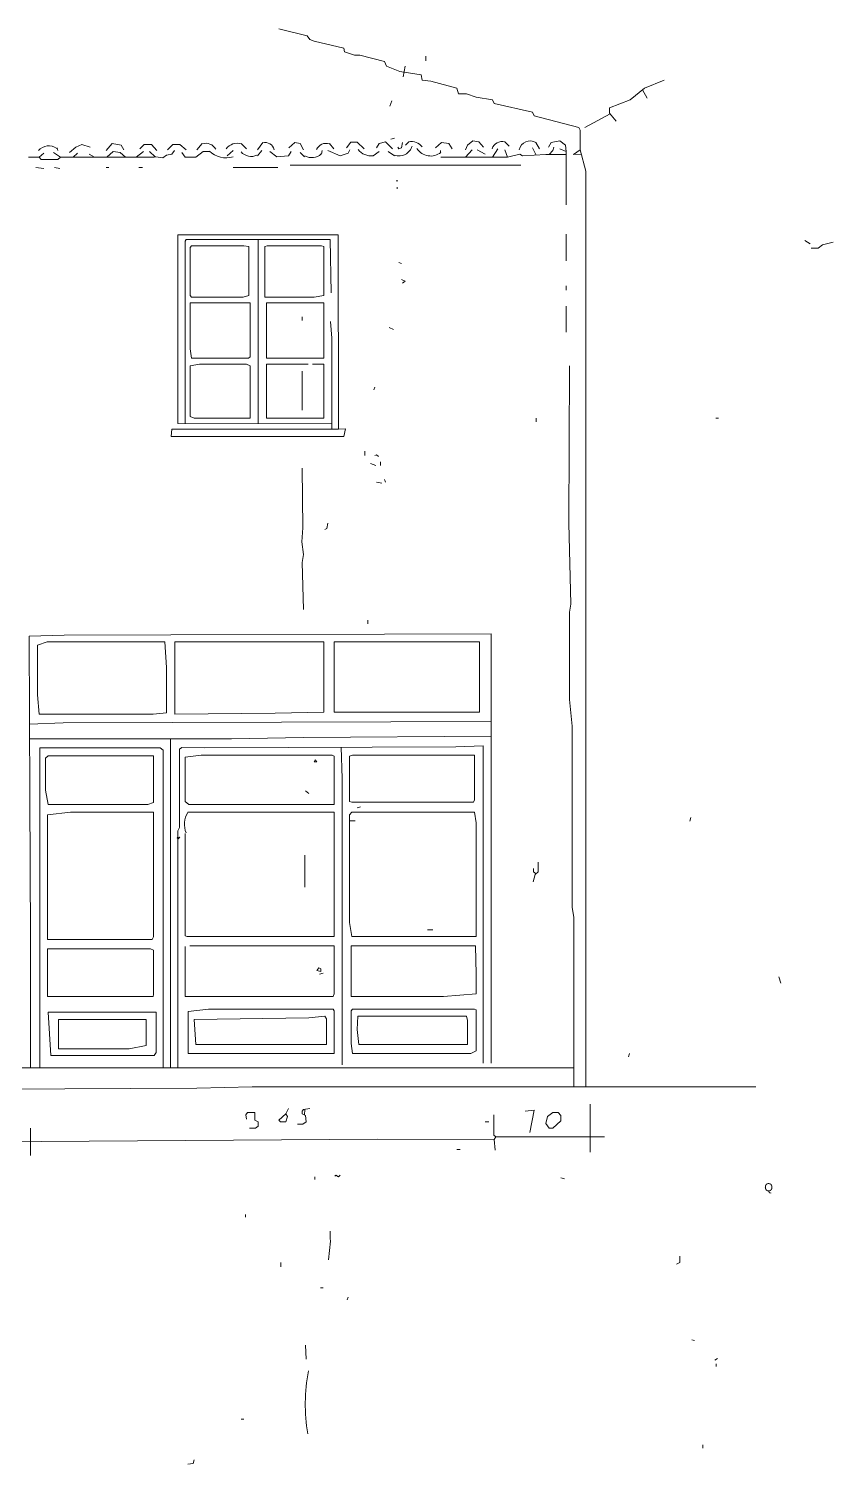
# Model space of a CAD drawing. Header units: metres. Extents: x 0.1 to 48.1, y 1.3 to 34.5.
# Drawn here: x 23.63 to 29.64, y 18 to 28.73 of the extents above; entities that cross this region are included whole.
import ezdxf

# ---------------------------------------------------------------- set-up
doc = ezdxf.new("R2010")
doc.units = ezdxf.units.M
for name, color, linetype, lineweight in [('P2D_GRAMMES', 7, 'Continuous', 18), ('P2D_MIKRA', 8, 'Continuous', 13), ('P2D_TOXA', 7, 'Continuous', 18)]:
    doc.layers.add(name, color=color, linetype=linetype, lineweight=lineweight)
doc.layers.add('P2D_KEIMENA', color=7, linetype='Continuous')
doc.styles.add('ARIAL', font='arial.ttf')

msp = doc.modelspace()

# ---------------------------------------------------------------- linework, layer by layer
at = {"layer": 'P2D_GRAMMES'}
for p, q in [((26.440602, 28.448665), (26.427304, 28.368874)), ((28.214722, 28.270638), (28.249188, 28.209293)), ((27.971608, 28.090993), (27.783743, 27.989869)), ((23.741021, 27.797042), (23.707775, 27.767373)), ((23.814162, 27.803691), (23.867356, 27.767373)), ((23.840759, 27.836937), (23.847408, 27.81699)), ((23.993691, 27.797042), (23.960445, 27.767373)), ((24.485733, 27.81034), (24.432539, 27.767373)), ((24.532277, 27.81034), (24.57251, 27.768987)), ((24.924581, 27.870183), (24.884686, 27.823639)), ((25.157304, 27.81699), (25.110759, 27.777094)), ((25.217147, 27.870183), (25.257042, 27.830288)), ((25.336832, 27.823639), (25.376728, 27.876832)), ((25.370079, 27.81699), (25.336832, 27.777094)), ((25.689241, 27.770445), (25.655995, 27.803691)), ((25.822225, 27.81699), (25.815576, 27.790393)), ((25.908665, 27.830288), (25.875419, 27.870183)), ((26.247775, 27.81034), (26.20123, 27.777094)), ((26.360812, 27.777094), (26.314267, 27.81034)), ((26.704466, 27.803691), (26.704466, 27.81699)), ((26.94224, 27.823639), (26.892749, 27.767373)), ((26.979188, 27.823639), (27.039031, 27.790393)), ((27.13212, 27.830288), (27.092225, 27.767373)), ((27.21856, 27.850236), (27.185314, 27.883482)), ((27.185314, 27.823639), (27.205262, 27.767373)), ((27.39144, 27.836937), (27.418475, 27.783156)), ((27.444634, 27.830288), (27.418037, 27.876832)), ((27.597565, 27.830288), (27.64411, 27.81034)), ((24.080131, 27.790393), (24.120026, 27.767373)), ((25.157304, 27.689846), (25.489764, 27.689846)), ((27.305, 27.707499), (25.582853, 27.707499)), ((25.34172, 27.152068), (25.34172, 25.773286)), ((25.672318, 26.167984), (25.672318, 25.875419)), ((24.6893, 23.419921), (24.689301, 20.959735)), ((26.026191, 22.805281), (26.068246, 22.805281)), ((25.692753, 22.550812), (25.692753, 22.31144)), ((25.691619, 20.650426), (25.687819, 20.607145)), ((27.822982, 20.689031), (27.822982, 20.329974)), ((23.641283, 20.509503), (23.641283, 20.303377)), ((27.118822, 20.44301), (27.105524, 20.423063)), ((27.105524, 20.423063), (27.112173, 20.343272)), ((27.11869, 20.443126), (27.930026, 20.443276))]:
    msp.add_line(p, q, dxfattribs=at)
for points in [[(25.496414, 28.727932), (25.709188, 28.674738), (25.729136, 28.648141), (25.762382, 28.634843), (25.981806, 28.581649), (25.988455, 28.555052), (26.061597, 28.529362), (26.101492, 28.529362), (26.28767, 28.481911), (26.300969, 28.448665), (26.400707, 28.40877), (26.560288, 28.382173), (26.566937, 28.342277), (26.633429, 28.335628), (26.826257, 28.282435), (26.839555, 28.241255), (26.899398, 28.241255), (26.972539, 28.215942), (27.092225, 28.195995), (27.105524, 28.169398), (27.39144, 28.102906), (27.404738, 28.076309), (27.737199, 27.989869), (27.74745, 27.969921), (27.74745, 27.823639), (27.790415, 27.664058), (27.790415, 20.818796)], [(28.375524, 28.342277), (28.229241, 28.282435), (28.122853, 28.195995), (27.967282, 28.136152), (27.967282, 28.096257), (28.016466, 28.036414)], [(24.718455, 27.81699), (24.698508, 27.790393), (24.658613, 27.783743), (24.632016, 27.763796), (24.578822, 27.770445), (24.565524, 27.767373), (23.867356, 27.767373), (23.847408, 27.74978), (23.721073, 27.74978), (23.707775, 27.767373), (23.627984, 27.767373)], [(24.08678, 27.843586), (24.026937, 27.863534), (23.980393, 27.843586), (23.933848, 27.803691)], [(24.33945, 27.823639), (24.319503, 27.856885), (24.25301, 27.870183), (24.206466, 27.81699)], [(24.352749, 27.767373), (24.312853, 27.803691), (24.25966, 27.81034), (24.213115, 27.767373)], [(24.459136, 27.830288), (24.492382, 27.862767), (24.545576, 27.862767), (24.585471, 27.81699)], [(24.665262, 27.823639), (24.705157, 27.862767), (24.758351, 27.862767), (24.804895, 27.823639)], [(24.977775, 27.810165), (24.93123, 27.810165), (24.878037, 27.767373), (24.798246, 27.767373), (24.771649, 27.803691)], [(25.429921, 27.81034), (25.483115, 27.770445), (25.569555, 27.777094), (25.589503, 27.81034)], [(25.571284, 27.836937), (25.616099, 27.876832), (25.655995, 27.870183), (25.682592, 27.823639)], [(26.028351, 27.823639), (26.015052, 27.797042), (25.955209, 27.777094), (25.86212, 27.81699)], [(26.001754, 27.836937), (26.035, 27.879968), (26.081545, 27.879968), (26.134738, 27.830288)], [(26.227827, 27.836937), (26.247775, 27.870183), (26.294319, 27.883482), (26.347513, 27.830288), (26.347513, 27.830288)], [(26.467199, 27.883482), (26.443262, 27.856885), (26.443262, 27.856885)], [(26.79301, 27.830288), (26.766414, 27.870183), (26.71322, 27.876832), (26.666675, 27.836937), (26.666675, 27.836937)], [(27.025733, 27.843586), (26.992487, 27.883482), (26.945942, 27.890131), (26.906047, 27.856885), (26.892749, 27.823639)], [(27.511126, 27.843586), (27.531073, 27.876832), (27.597565, 27.890131), (27.637461, 27.856885), (27.64411, 27.81034), (27.642597, 27.411387)], [(27.551021, 27.843586), (27.544372, 27.81699), (27.517775, 27.787556)], [(27.74745, 27.823639), (27.697304, 27.787556), (27.756265, 27.790898)], [(27.643062, 27.787301), (27.491178, 27.787556), (27.318298, 27.777094), (27.298351, 27.790393), (27.205262, 27.767373), (26.706571, 27.767373)], [(25.941911, 25.734532), (25.939688, 27.187288), (24.742493, 27.187288), (24.742493, 25.775681), (25.892042, 25.773286)], [(25.888717, 26.753115), (25.880564, 27.152068), (24.804895, 27.152068), (24.796593, 27.13877), (24.796593, 25.775681)], [(29.638874, 27.13212), (29.559084, 27.112173), (29.525838, 27.086126), (29.472644, 27.086126)], [(25.882068, 26.54034), (25.892042, 26.414005), (25.892042, 25.734532)], [(25.715838, 26.219014), (25.405609, 26.219014), (25.405609, 25.81765), (25.833782, 25.81765), (25.833782, 26.219014), (25.749084, 26.219014)], [(27.668731, 26.20788), (27.664058, 25.030969), (27.677356, 24.42589), (27.668731, 24.366047), (27.668731, 23.714424), (27.687564, 23.514948), (27.687564, 22.158508), (27.701108, 22.085366), (27.701108, 20.818796)], [(25.672318, 25.44322), (25.675942, 24.997723), (25.669293, 24.891335), (25.682592, 24.798246), (25.672318, 24.738403), (25.682592, 24.385995)], [(27.083603, 20.994895), (27.083603, 24.204258), (23.893953, 24.195539), (23.632028, 24.18682), (23.636655, 22.98966), (23.641283, 21.932435), (23.641283, 20.959735)], [(27.083603, 23.552455), (26.334215, 23.545519), (23.887304, 23.538583), (23.634573, 23.52822)], [(27.083603, 23.440307), (25.682592, 23.430114), (25.144005, 23.419921), (24.698508, 23.419921), (23.634992, 23.419897)], [(24.632088, 20.959735), (24.632088, 23.335419), (24.612068, 23.351424), (23.711864, 23.351424), (23.711864, 20.959735)], [(27.02321, 20.994895), (27.02321, 23.367594), (26.819607, 23.359509), (24.944529, 23.351424), (24.771649, 23.355366), (24.754956, 23.342068), (24.754956, 22.756937), (24.742493, 22.73034), (24.742493, 20.959735)], [(25.961828, 23.35581), (25.971104, 23.122644), (25.971104, 20.981597)], [(24.818194, 22.870807), (25.909937, 22.870807), (25.909937, 21.940646), (24.811545, 21.940646), (24.796593, 21.945733), (24.796593, 22.710393)], [(24.742493, 22.690445), (24.738403, 22.677147), (24.758351, 22.683796), (24.742493, 22.670497)], [(27.435431, 22.497618), (27.435431, 22.424476), (27.411387, 22.404529), (27.398089, 22.351335)], [(27.400305, 22.451073), (27.400305, 22.424476), (27.418593, 22.410507)], [(24.796593, 21.865942), (24.796593, 21.493865), (25.902016, 21.493865), (25.909937, 21.513534), (25.909937, 21.871086), (24.831492, 21.871086)], [(27.701108, 20.959735), (19.718246, 20.959735), (19.704948, 20.941702), (19.51877, 20.92207), (17.424109, 20.921901)], [(29.060393, 20.818796), (25.296937, 20.818796), (24.884686, 20.807178), (20.941702, 20.787757), (20.655785, 20.779954), (20.057356, 20.774334), (17.490759, 20.758968), (16.194162, 20.749221)], [(25.27699, 20.508623), (25.323534, 20.508623), (25.34172, 20.522801), (25.34172, 20.556047), (25.317043, 20.569346), (25.317043, 20.625389), (25.263691, 20.625389), (25.250393, 20.609241), (25.257042, 20.575995), (25.257042, 20.575995)], [(25.569555, 20.655785), (25.549607, 20.61589), (25.496414, 20.569346), (25.509712, 20.554989), (25.549607, 20.554989), (25.562906, 20.595942), (25.549607, 20.61589)], [(25.729136, 20.655785), (25.682592, 20.649136), (25.672318, 20.635838), (25.672318, 20.61589), (25.69589, 20.602592), (25.702539, 20.556047), (25.675942, 20.538455), (25.636047, 20.538455), (25.636047, 20.538455)], [(27.103608, 20.609241), (27.103608, 20.456309), (27.118822, 20.44301)], [(27.338246, 20.635838), (27.404738, 20.642487), (27.371492, 20.476257)], [(27.105524, 20.423063), (26.234476, 20.425968), (22.284843, 20.3998), (18.867147, 20.392356)], [(25.880564, 19.738194), (25.880564, 19.685), (25.882068, 19.665052), (25.86877, 19.525419)]]:
    msp.add_lwpolyline(points, dxfattribs=at)
for points in [[(25.024319, 27.104934), (25.237094, 27.104934), (25.273665, 27.098874), (25.273665, 26.733168), (25.230445, 26.721446), (24.844791, 26.721446), (24.83493, 26.733168), (24.83493, 27.092225), (24.844791, 27.104934)], [(25.409974, 27.104934), (25.815576, 27.104934), (25.833782, 27.098874), (25.833782, 26.733168), (25.762382, 26.721446), (25.393129, 26.721446), (25.393129, 27.098874)], [(24.83493, 26.677746), (25.284094, 26.677746), (25.284094, 26.274372), (25.27034, 26.264352), (24.844791, 26.264352), (24.83493, 26.334215)], [(25.405609, 26.677746), (25.833782, 26.677746), (25.833782, 26.264352), (25.405609, 26.264352)], [(24.904634, 26.219014), (25.257042, 26.219014), (25.284094, 26.20788), (25.284094, 25.81765), (24.864738, 25.81765), (24.83493, 25.828874), (24.83493, 26.20788)], [(25.941911, 25.734532), (24.698508, 25.734532), (24.691859, 25.679685), (25.981806, 25.679685), (25.995105, 25.735785)], [(24.133325, 24.143607), (24.645314, 24.143607), (24.658129, 23.953796), (24.658129, 23.614686), (24.558874, 23.602795), (23.707775, 23.602795), (23.694476, 23.74767), (23.694476, 24.120026), (23.767618, 24.143607)], [(25.370079, 24.143607), (25.833782, 24.143607), (25.833782, 23.618591), (25.469817, 23.610693), (24.71988, 23.602795), (24.71988, 24.143607)], [(26.997528, 23.618591), (26.997528, 24.143607), (25.909937, 24.143607), (25.909937, 23.973743), (25.909937, 23.618591), (26.600183, 23.618591)], [(24.412592, 23.292199), (24.562322, 23.292199), (24.562322, 22.943115), (24.518979, 22.927872), (23.774267, 22.927872), (23.754957, 23.036204), (23.754957, 23.275576), (23.774267, 23.292199)], [(25.709188, 23.298326), (25.895366, 23.298326), (25.909937, 23.288874), (25.909937, 22.927872), (24.824843, 22.927872), (24.796593, 22.949764), (24.796593, 23.282225), (24.917932, 23.298326)], [(26.048298, 23.298326), (26.026191, 23.288874), (26.026191, 22.949764), (26.041649, 22.946613), (26.952592, 22.946613), (26.958766, 22.963063), (26.958766, 23.298326)], [(24.562322, 22.870807), (24.562322, 22.338037), (24.562322, 21.939084), (24.552225, 21.919114), (23.769528, 21.919114), (23.769528, 22.244948), (23.769528, 22.850026), (23.940497, 22.870807)], [(26.026191, 22.850026), (26.041649, 22.870807), (26.959241, 22.870807), (26.972049, 22.790183), (26.972049, 21.940646), (26.041649, 21.940646), (26.026191, 22.045471), (26.026191, 22.510916)], [(24.538927, 21.848857), (24.562322, 21.839346), (24.562322, 21.506885), (24.558874, 21.493865), (23.769528, 21.493865), (23.769528, 21.848857)], [(26.327565, 21.871086), (26.96589, 21.871086), (26.972049, 21.659817), (26.972049, 21.513534), (26.726518, 21.493865), (26.036438, 21.493865), (26.036438, 21.871086)], [(24.359398, 21.376288), (24.580953, 21.376288), (24.580953, 21.074686), (24.565524, 21.052083), (23.794215, 21.052083), (23.774267, 21.376288)], [(25.69589, 21.399517), (25.902016, 21.399517), (25.909937, 21.387199), (25.909937, 21.066242), (25.483115, 21.066242), (24.82001, 21.066242), (24.82001, 21.38055), (24.971126, 21.399517)], [(26.553639, 21.399517), (26.959241, 21.399517), (26.972049, 21.393848), (26.972049, 21.087984), (26.932644, 21.066242), (26.048298, 21.066242), (26.036438, 21.141178), (26.036438, 21.387199), (26.048298, 21.399517)], [(24.352749, 21.32215), (24.50557, 21.32215), (24.50557, 21.12788), (24.379346, 21.101539), (23.851933, 21.101539), (23.851933, 21.32215)], [(25.722487, 21.333766), (25.842173, 21.345383), (25.85291, 21.327356), (25.85291, 21.134314), (24.878037, 21.134314), (24.864738, 21.32215)], [(26.640079, 21.345383), (26.088194, 21.345383), (26.081545, 21.247565), (26.094843, 21.134314), (26.907648, 21.134314), (26.907648, 21.314058), (26.899398, 21.345383)], [(27.544372, 20.625389), (27.584267, 20.625389), (27.604215, 20.602592), (27.604215, 20.562696), (27.544372, 20.508623), (27.517775, 20.508623), (27.491178, 20.542749), (27.504476, 20.595942)]]:
    msp.add_lwpolyline(points, close=True, dxfattribs=at)
at = {"layer": 'P2D_MIKRA'}
for p, q in [((26.595363, 28.521806), (26.595363, 28.48856)), ((26.340864, 28.189346), (26.327565, 28.14945)), ((26.360812, 27.910079), (26.334215, 27.903429)), ((23.681178, 27.690654), (23.741021, 27.684005)), ((23.820812, 27.690654), (23.860707, 27.684005)), ((24.206466, 27.689846), (24.226414, 27.689846)), ((24.452487, 27.689846), (24.479084, 27.689846)), ((27.642597, 27.191963), (27.642597, 26.992487)), ((29.426099, 27.145419), (29.465995, 27.118822)), ((26.394058, 26.979188), (26.414005, 26.972539)), ((27.642597, 26.806309), (27.642597, 26.773063)), ((27.642597, 26.653377), (27.642597, 26.46055)), ((25.672318, 26.573586), (25.672318, 26.54699)), ((26.320916, 26.493796), (26.354162, 26.480497)), ((26.214529, 26.048298), (26.20788, 26.028351)), ((27.418633, 25.815576), (27.418633, 25.788979)), ((28.761178, 25.81765), (28.781126, 25.81765)), ((26.138859, 25.569555), (26.138859, 25.536309)), ((26.181283, 25.476466), (26.221178, 25.463168)), ((26.257162, 25.489764), (26.257162, 25.463168)), ((26.227827, 25.336832), (26.267723, 25.330183)), ((26.28767, 25.35678), (26.294319, 25.336832)), ((26.161995, 24.306204), (26.161995, 24.279607)), ((25.69589, 23.029555), (25.722487, 23.009607)), ((26.108141, 22.909869), (26.081545, 22.90322)), ((28.575, 22.830079), (28.568351, 22.803482)), ((26.606832, 21.991713), (26.646728, 21.991713)), ((25.828874, 21.666466), (25.802277, 21.659817)), ((29.233272, 21.639869), (29.246571, 21.593325)), ((28.116204, 21.068037), (28.109555, 21.04144)), ((27.039031, 20.554989), (27.065628, 20.554989)), ((26.826257, 20.349921), (26.852853, 20.349921)), ((25.766515, 20.143796), (25.766515, 20.123848)), ((27.604215, 20.137147), (27.630812, 20.130497)), ((25.247543, 19.864529), (25.247543, 19.844581)), ((25.512781, 19.505471), (25.512781, 19.472225)), ((25.808927, 19.314971), (25.828874, 19.314971)), ((26.015052, 19.246152), (26.008403, 19.226204)), ((28.581649, 18.92699), (28.601597, 18.92034)), ((25.69589, 18.887094), (25.702539, 18.780707)), ((28.774476, 18.787356), (28.754529, 18.774058)), ((28.764395, 18.747461), (28.764395, 18.727513)), ((25.217147, 18.333824), (25.237094, 18.333824)), ((28.664966, 18.142382), (28.664966, 18.115785))]:
    msp.add_line(p, q, dxfattribs=at)
for points in [[(26.420654, 27.876832), (26.414005, 27.836937), (26.394058, 27.830288), (26.387408, 27.843586)], [(26.380759, 27.590916), (26.387408, 27.590701), (26.37411, 27.590701)], [(26.381243, 27.531073), (26.381243, 27.544372), (26.381243, 27.531073)], [(26.414005, 26.852853), (26.440602, 26.839555), (26.420654, 26.826257)], [(26.214529, 25.536309), (26.227827, 25.542958), (26.241126, 25.52966)], [(25.86212, 25.030969), (25.855471, 24.991073), (25.842173, 24.984424)], [(25.955209, 20.157094), (25.941911, 20.143796), (25.921963, 20.157094), (25.915314, 20.150445)], [(28.491766, 19.552016), (28.491766, 19.505471), (28.468613, 19.492173)], [(24.864738, 18.029346), (24.858089, 18.002749), (24.818194, 17.996099)]]:
    msp.add_lwpolyline(points, dxfattribs=at)
for points in [[(25.78233, 23.246497), (25.769031, 23.262277), (25.762382, 23.246497)], [(25.811045, 21.699712), (25.795628, 21.706361), (25.78233, 21.686414), (25.811045, 21.679764)]]:
    msp.add_lwpolyline(points, close=True, dxfattribs=at)
at = {"layer": 'P2D_TOXA'}
for centre, radius, start, end in [((23.778218, 27.750192), 0.102353, 54.20915, 139.092126), ((24.950134, 27.783184), 0.088439, 30.230501, 106.368164), ((25.102198, 27.943862), 0.180893, 227.020158, 287.015838), ((25.187207, 27.769864), 0.102066, 73.382829, 143.977227), ((25.290981, 27.873016), 0.100083, 220.74017, 295.54841), ((25.393299, 27.805298), 0.072371, 14.708669, 103.04267), ((25.850736, 27.793153), 0.07801, 72.233338, 155.979287), ((26.188221, 27.902433), 0.125606, 218.228559, 275.925708), ((26.394725, 27.877513), 0.101195, 251.339123, 344.60611), ((26.490655, 27.792404), 0.092036, 33.859904, 104.442181), ((26.631606, 27.898605), 0.122414, 213.158849, 308.302297), ((27.16575, 27.803736), 0.080477, 76.215809, 160.143954), ((27.374627, 27.805391), 0.083515, 58.715983, 167.590045), ((25.743057, 27.870506), 0.106546, 241.727074, 312.151632), ((24.96327, 22.779292), 0.17074, 147.992101, 201.867547), ((27.030158, 18.445125), 1.335136, 169.266398, 189.532958)]:
    msp.add_arc(centre, radius, start, end, dxfattribs=at)

# ---------------------------------------------------------------- texts
at = {"layer": 'P2D_KEIMENA', "insert": (29.12356, 20.020785), "char_height": 0.059843, "attachment_point": 7, "style": 'ARIAL'}
msp.add_mtext('Q', dxfattribs=at)

doc.saveas('drawing.dxf')
